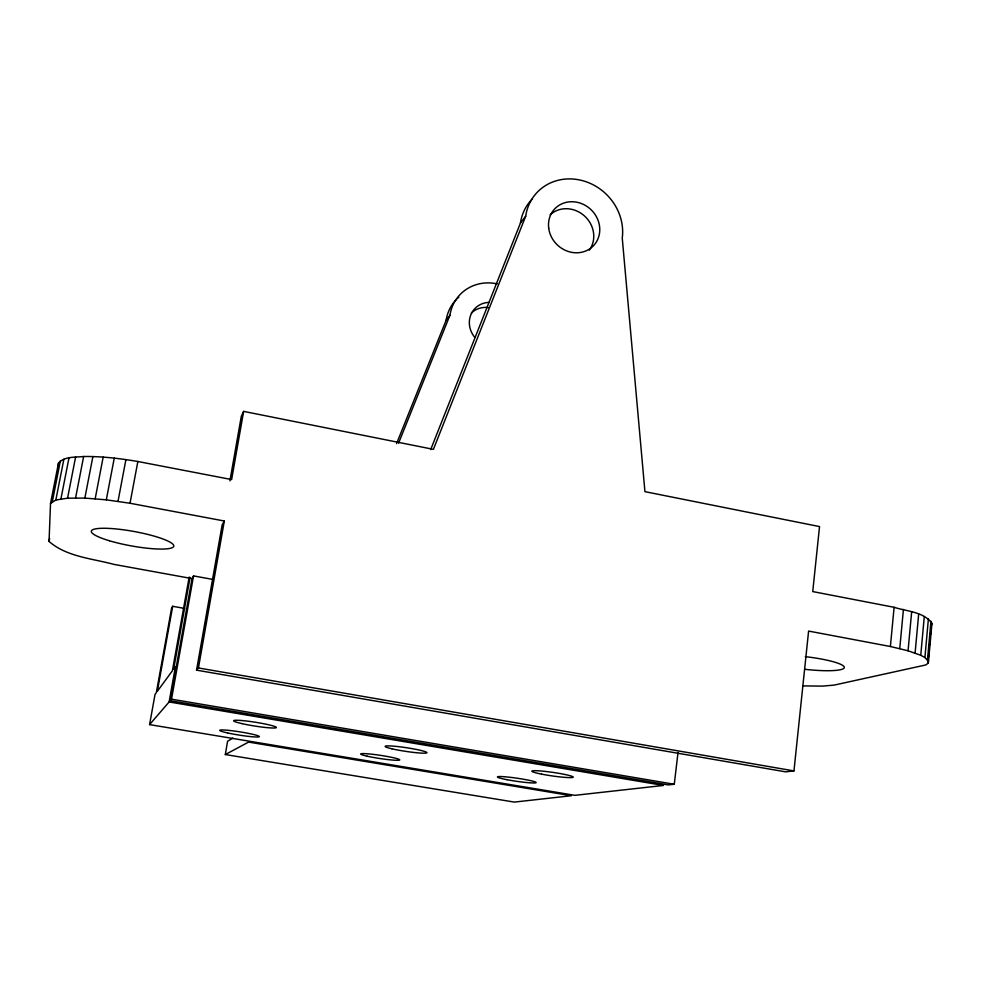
<?xml version="1.0" encoding="UTF-8"?>
<svg xmlns="http://www.w3.org/2000/svg" width="981" height="981" viewBox="0 0 981 981"><rect width="100%" height="100%" fill="white"/><g stroke="black" fill="none" stroke-linecap="round" stroke-linejoin="round"><path stroke-width="1.47" d="M213.085 579.477L193.539 575.908L192.031 578.606L113.845 564.369C92.14 558.496 66.438 556.767 49.05 541.426L50.522 503.449L58.492 463.069C64.587 456.19 75.304 457.453 83.643 456.508C101.828 456.275 119.952 458.47 137.855 461.499L231.626 479.562L243.631 411.382L433.406 449.347L525.693 216.2A50.816 46.34 43.7 0 1 580.507 180.148A50.816 46.34 43.7 0 1 622.248 238.089L644.934 491.653L819.54 526.576L812.734 591.58L894.108 607.288C906.628 611.384 923.857 611.752 931.95 623.364L928.504 661.574L927.916 663.364L925.77 664.959L834.132 685.106L822.348 686.111L802.63 685.891M58.161 469.09L58.492 463.069M928.504 661.574L924.911 657.491L920.754 655.283L924.286 616.509M924.911 657.491L928.406 618.888M927.511 659.6L930.969 621.194M927.916 663.364L928.185 660.336M928.467 657.295L929.154 649.692M929.559 645.13L930.111 639.048M930.515 634.499L931.067 628.416M920.754 655.283L908.05 650.783L911.668 611.739M915.101 653.027L918.67 614.106M908.05 650.783L890.392 646.504L894.108 607.288M899.749 648.588L903.427 609.446M50.522 503.449L55.831 500.028L67.566 498.176L84.857 498.09L106.304 499.832L130.019 503.253L224.318 521.009L222.16 524.86L196.543 670.158L785.622 771.839L793.96 770.907L808.602 631.077L890.392 646.504M192.031 578.606L170.204 700.704L668.343 784.91L674.266 784.26L678.03 752.427M225.311 754.548L248.598 742.09L571.383 795.726L514.338 802.09L225.311 754.548L227.58 741.268L232.804 738.141M229.922 480.862L241.277 416.435L243.631 411.382M196.543 670.158L198.444 667.963L224.318 521.009M189.174 577.061L172.374 670.82L157.352 691.274L172.681 606.295L184.686 608.441M190.069 577.441L173.674 669.054L175.44 666.651L169.124 701.955L149.578 724.616L574.903 795.333L663.499 785.45L169.124 701.955M170.204 700.704L171.516 699.183L193.539 575.908M149.578 724.616L155.035 694.438L156.347 692.647L171.565 608.343L172.681 606.295M130.019 503.253L137.855 461.499M118.014 501.352L125.911 459.599M106.304 499.832L114.262 458.115M84.857 498.09L92.888 456.557M95.182 498.74L103.177 457.097M67.566 498.176L75.623 456.938M75.586 497.907L83.643 456.508M52.349 501.561L60.356 460.947M55.831 500.028L63.875 459.194M49.05 541.426L49.614 538.532M60.932 498.888L68.989 457.845M931.337 625.375L931.95 623.364M430.684 449.592L520.433 223.079A50.264 45.911 43.7 0 1 532.094 199.155M396.569 443.62L446.159 320.186A42.575 39.694 43 0 1 456.288 299.585M398.58 443.154L449.923 315.269A42.968 40.013 43 0 1 497.232 283.877M446.159 320.186L449.923 315.269M520.433 223.079L525.693 216.2M171.516 699.183L674.266 784.26M198.444 667.963L793.96 770.907M805.315 656.657A39.412 6.303 6.6 0 1 844.31 667.448A39.412 6.303 6.6 0 1 804.616 669.275M550.133 214.851A26.462 24.157 43.7 0 1 584.468 215.943A26.462 24.157 43.7 0 1 589.287 250.155M457.109 298.764A42.575 39.694 43 0 1 458.814 297.206M471.358 313.074A22.404 20.895 43 0 1 488.415 307.568M474.89 337.501A22.612 21.055 43 0 1 470.757 314.999A22.612 21.055 43 0 1 488.722 302.406M541.5 774.119A20.969 1.803 8.2 0 0 573.211 777.16A20.969 1.803 8.2 0 0 542.714 771.152A20.969 1.803 8.2 0 0 541.5 774.119M227.58 732.93A20.086 1.655 9 0 0 259.217 736.78A20.086 1.655 9 0 0 231.749 730.71A20.086 1.655 9 0 0 227.58 732.93M391.946 748.81A21.214 1.864 8.6 0 0 426.551 752.991A21.214 1.864 8.6 0 0 399.684 746.786A21.214 1.864 8.6 0 0 391.946 748.81M367.274 756.216A19.718 1.606 8.6 0 0 399.292 760.152A19.718 1.606 8.6 0 0 373.969 754.463A19.718 1.606 8.6 0 0 367.274 756.216M242.037 723.635A21.619 1.913 9 0 0 276.201 727.718A21.619 1.913 9 0 0 246.856 721.06A21.619 1.913 9 0 0 242.037 723.635M506.981 779.687A19.485 1.557 8.3 0 0 536.129 782.568A19.485 1.557 8.3 0 0 507.422 777.013A19.485 1.557 8.3 0 0 506.981 779.687M109.382 540.752A41.889 7.333 10.3 0 0 173.711 546.429A41.889 7.333 10.3 0 0 114.667 528.808A41.889 7.333 10.3 0 0 109.382 540.752M548.71 228.242A26.745 24.39 43.7 0 0 589.74 248.867A26.745 24.39 43.7 0 0 583.965 204.673A26.745 24.39 43.7 0 0 548.71 228.242"/></g></svg>
